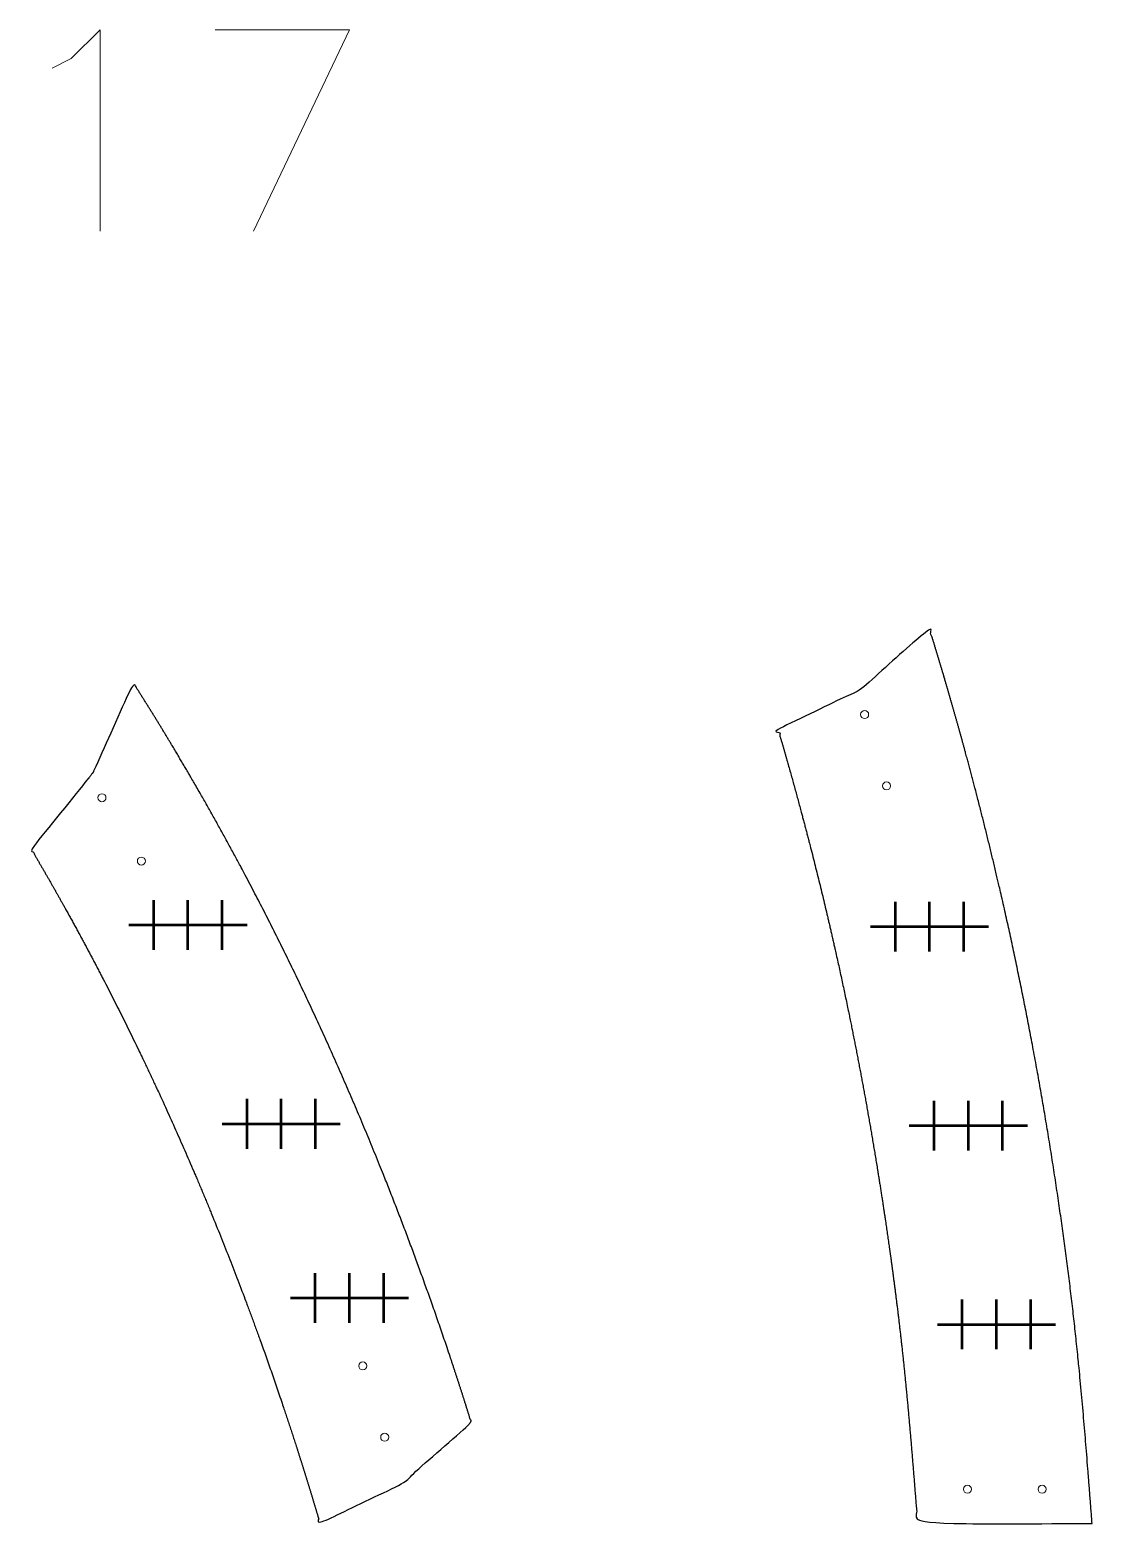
# Model space of a CAD drawing. Header units: inches. Extents: x -1683 to 11264, y -1696 to 865.
# Drawn here: x 3980 to 4065.4, y -1441.1 to -1320.9 of the extents above; entities that cross this region are included whole.
import ezdxf

# ---------------------------------------------------------------- set-up
doc = ezdxf.new("R2010")
doc.units = ezdxf.units.IN
doc.header["$MEASUREMENT"] = 0
doc.header["$PDMODE"] = 2
doc.header["$PDSIZE"] = 2
for name, color, linetype, lineweight in [('Annotation', 7, 'Continuous', 9), ('Drilling', 3, 'Continuous', 13), ('Engrave', 4, 'Continuous', 50)]:
    doc.layers.add(name, color=color, linetype=linetype, lineweight=lineweight)

# ---------------------------------------------------------------- blocks, each defined once
blk = doc.blocks.new('*U768')
at = {"layer": 'Engrave'}
blk.add_point((0, 0), dxfattribs=at)
blk = doc.blocks.new('*U769')
at = {"layer": 'Engrave', "color": 0, "linetype": 'ByBlock', "lineweight": -2, "transparency": 16777216}
for p in [(0, 0), (2.75, 0), (5.5, 0)]:
    blk.add_blockref('*U768', p, dxfattribs=at)
blk = doc.blocks.new('*U770')
at = {"layer": 'Engrave'}
blk.add_point((0, 0), dxfattribs=at)
blk = doc.blocks.new('*U771')
at = {"layer": 'Engrave', "color": 0, "linetype": 'ByBlock', "lineweight": -2, "transparency": 16777216}
for p in [(0, 0), (2.75, 0), (5.5, 0)]:
    blk.add_blockref('*U770', p, dxfattribs=at)
blk = doc.blocks.new('*U772')
at = {"layer": 'Engrave'}
blk.add_point((0, 0), dxfattribs=at)
blk = doc.blocks.new('*U773')
at = {"layer": 'Engrave', "color": 0, "linetype": 'ByBlock', "lineweight": -2, "transparency": 16777216}
for p in [(0, 0), (2.75, 0), (5.5, 0)]:
    blk.add_blockref('*U772', p, dxfattribs=at)
blk = doc.blocks.new('*U778')
at = {"layer": 'Engrave'}
blk.add_point((0, 0), dxfattribs=at)
blk = doc.blocks.new('*U779')
at = {"layer": 'Engrave', "color": 0, "linetype": 'ByBlock', "lineweight": -2, "transparency": 16777216}
for p in [(0, 0), (2.75, 0), (5.5, 0)]:
    blk.add_blockref('*U778', p, dxfattribs=at)
blk = doc.blocks.new('*U774')
at = {"layer": 'Engrave'}
blk.add_point((0, 0), dxfattribs=at)
blk = doc.blocks.new('*U775')
at = {"layer": 'Engrave', "color": 0, "linetype": 'ByBlock', "lineweight": -2, "transparency": 16777216}
for p in [(0, 0), (2.75, 0), (5.5, 0)]:
    blk.add_blockref('*U774', p, dxfattribs=at)
blk = doc.blocks.new('*U776')
at = {"layer": 'Engrave'}
blk.add_point((0, 0), dxfattribs=at)
blk = doc.blocks.new('*U777')
at = {"layer": 'Engrave', "color": 0, "linetype": 'ByBlock', "lineweight": -2, "transparency": 16777216}
for p in [(0, 0), (2.75, 0), (5.5, 0)]:
    blk.add_blockref('*U776', p, dxfattribs=at)

msp = doc.modelspace()

# ---------------------------------------------------------------- linework, layer by layer
for points, weights, knots in [([(4065.44581, -1441.07103), (4060.76533, -1441.07103), (4056.08484, -1441.07103), (4051.40435, -1441.07103), (4051.24128, -1438.95667), (4051.0782, -1436.86775), (4050.75778, -1433.07233), (4050.60371, -1431.35802), (4050.31402, -1428.43311), (4050.18483, -1427.2157), (4049.90672, -1424.77202), (4049.75847, -1423.54903), (4049.2876, -1419.87677), (4048.9389, -1417.42426), (4048.21609, -1412.74399), (4047.84832, -1410.51797), (4047.06719, -1406.08733), (4046.65305, -1403.87952), (4045.51708, -1398.18737), (4044.75637, -1394.71436), (4043.10298, -1387.79333), (4042.21092, -1384.3458), (4040.90902, -1379.68084), (4040.55416, -1378.44264), (4040.19073, -1377.20784), (4042.36397, -1376.15286), (4044.53722, -1375.09787), (4046.71046, -1374.04289), (4046.79296, -1374.00285), (4046.8692, -1373.9519), (4046.93776, -1373.89101), (4048.74411, -1372.28692), (4050.55045, -1370.68283), (4052.35679, -1369.07873), (4053.54302, -1372.88967), (4056.1086, -1381.80558), (4059.42381, -1395.7382), (4062.2373, -1411.0684), (4064.29432, -1426.10859), (4065.07181, -1436.2113), (4065.44581, -1441.07103)], [1, 1, 1, 1, 1, 1, 1, 1, 1, 1, 1, 1, 1, 1, 1, 1, 1, 1, 1, 1, 1, 1, 1, 1, 1, 1, 1, 1, 0.993742883973, 0.993742883973, 1, 1, 1, 1, 1, 1, 1, 1, 1, 1, 1], [0, 0, 0, 0, 1, 1, 1, 11.079717003, 11.079717003, 19.550019134, 19.550019134, 25.696557587, 25.696557587, 31.84309604, 31.84309604, 44.136172945, 44.136172945, 55.267308085, 55.267308085, 66.398443225, 66.398443225, 84.072422115, 84.072422115, 101.746401005, 101.746401005, 108.155144194, 108.155144194, 108.155144194, 109.155144194, 109.155144194, 109.155144194, 109.429376106, 109.429376106, 109.429376106, 110.429376106, 110.429376106, 110.429376106, 129.32517928, 154.341639184, 178.206130487, 203.099924022, 226.174060034, 226.174060034, 226.174060034, 226.174060034]), ([(3985.15537, -1380.56432), (3986.21856, -1378.19659), (3987.28175, -1375.82886), (3988.34494, -1373.46113), (3990.43458, -1376.73354), (3995.40613, -1385.02189), (4002.37538, -1398.54252), (4008.95782, -1413.82904), (4013.09664, -1425.31243), (4015.12262, -1431.65821), (4015.52221, -1432.94193), (4013.71586, -1434.54602), (4011.90952, -1436.15012), (4010.10318, -1437.75421), (4010.03462, -1437.8151), (4009.95837, -1437.86604), (4009.87588, -1437.90609), (4007.70263, -1438.96107), (4005.52939, -1440.01605), (4003.35614, -1441.07103), (4002.71731, -1438.90051), (4002.05201, -1436.74047), (3999.9686, -1430.27772), (3998.46503, -1426.00387), (3995.23197, -1417.54157), (3993.50487, -1413.35665), (3989.82673, -1405.11498), (3987.87431, -1401.05579), (3984.0055, -1393.60416), (3982.11854, -1390.19352), (3980.1413, -1386.84824), (3981.76829, -1384.82601), (3983.39527, -1382.80378), (3985.02226, -1380.78154), (3985.07578, -1380.71502), (3985.12039, -1380.64221), (3985.15537, -1380.56432)], [1, 1, 1, 1, 1, 1, 1, 1, 1, 1, 1, 1, 1, 1, 0.993742883973, 0.993742883973, 1, 1, 1, 1, 1, 1, 1, 1, 1, 1, 1, 1, 1, 1, 1, 1, 1, 1, 0.994569132604, 0.994569132604, 1], [0, 0, 0, 0, 1, 1, 1, 19.377922847, 46.731022036, 72.956878779, 98.127649938, 104.492753875, 104.492753875, 104.492753875, 105.492753875, 105.492753875, 105.492753875, 105.766985787, 105.766985787, 105.766985787, 106.766985787, 106.766985787, 106.766985787, 118.032221488, 118.032221488, 140.652947674, 140.652947674, 163.273673859, 163.273673859, 185.894400045, 185.894400045, 205.546642023, 205.546642023, 205.546642023, 206.546642023, 206.546642023, 206.546642023, 206.802100599, 206.802100599, 206.802100599, 206.802100599])]:
    msp.add_rational_spline(points, weights, degree=3, knots=knots)
at = {"layer": 'Annotation'}
for points in [[(3981.81628, -1324.02723), (3983.35945, -1323.25565), (3985.67421, -1320.94089), (3985.67421, -1337.1442)], [(3998.01958, -1337.1442), (4005.73545, -1320.94089), (3994.93324, -1320.94089)]]:
    msp.add_lwpolyline(points, dxfattribs=at)
at = {"layer": 'Drilling'}
for centre in [(4047.15403, -1376.01123), (4048.91456, -1381.74713), (3985.8257, -1382.7033), (3988.99087, -1387.80053), (4006.79837, -1428.40264), (4008.55891, -1434.13853), (4055.42508, -1438.32103), (4061.42508, -1438.32103)]:
    msp.add_circle(centre, 0.3225, dxfattribs=at)

# ---------------------------------------------------------------- block references
at = {"layer": 'Engrave', "xscale": -1}
for name, p in [('*U773', (3995.48698, -1392.93423)), ('*U777', (4055.12596, -1393.07103)), ('*U771', (4002.98828, -1408.93423)), ('*U775', (4058.24449, -1409.07103)), ('*U769', (4008.4773, -1422.93423)), ('*U779', (4060.50839, -1425.07103))]:
    msp.add_blockref(name, p, dxfattribs=at)

doc.saveas('drawing.dxf')
